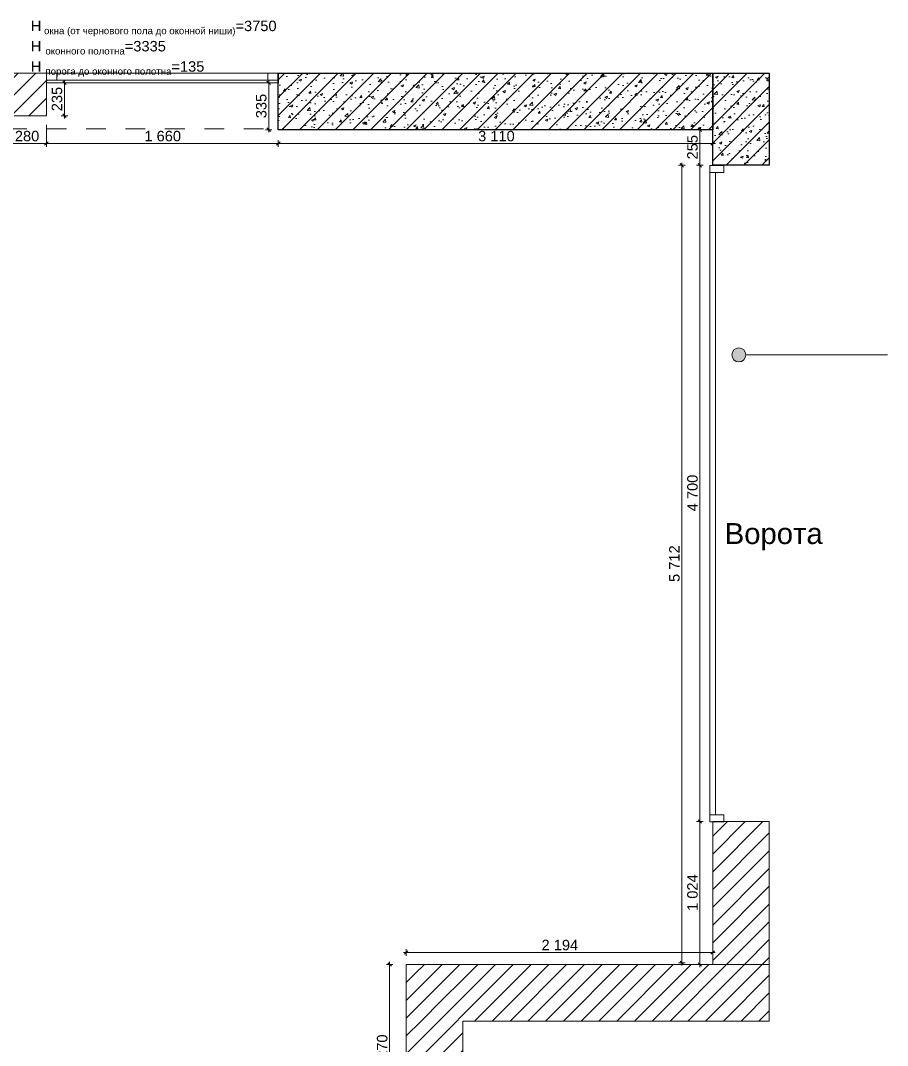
# Model space of a CAD drawing. Header units: millimetres. Extents: x 2336463 to 2579121, y 595385 to 778077.
# Drawn here: x 2455591 to 2461797, y 753324 to 760665 of the extents above; entities that cross this region are included whole.
import ezdxf

# ---------------------------------------------------------------- set-up
doc = ezdxf.new("R2010")
doc.units = ezdxf.units.MM
doc.header["$MEASUREMENT"] = 0
doc.linetypes.add('Штриховая', pattern=[282.222223, 141.111112, -141.111112])
for name, color, linetype in [('+обмер', 7, 'Continuous'), ('+развертка', 7, 'Continuous'), ('сит план', 7, 'Continuous')]:
    doc.layers.add(name, color=color, linetype=linetype)
doc.layers.add('+обмер_Ном._пера__242', color=7, linetype='Continuous', lineweight=13, true_color=0x1b55b5)
doc.layers.add('сит план_Ном._пера__87', color=7, linetype='Continuous', lineweight=20, true_color=0x6a6a6a)
for name, color, linetype, lineweight in [('+развертка_Ном._пера__1', 7, 'Continuous', 13), ('Двери ARCHICAD_Ном._пера__1', 7, 'Continuous', 13), ('Окна ARCHICAD_Ном._пера__1', 7, 'Continuous', 13), ('сит план_Ном._пера__1', 7, 'Continuous', 13), ('сит план_Ном._пера__21', 7, 'Continuous', 30)]:
    doc.layers.add(name, color=color, linetype=linetype, lineweight=lineweight)
doc.styles.add('СГЕНЕРИР_СТИЛЬ_1', font='arial.ttf')
doc.dimstyles.new('СГЕНЕРИР_СТИЛЬ__1', dxfattribs={"dimtxt": 75, "dimasz": 23.75, "dimexe": 0.18, "dimexo": 300, "dimgap": 0, "dimtad": 1, "dimtih": 1, "dimtoh": 1, "dimdec": 0, "dimzin": 0, "dimdsep": 46, "dimtxsty": 'СГЕНЕРИР_СТИЛЬ_1', "dimblk": 'ARROWHEAD_6', "dimblk1": 'ARROWHEAD_6', "dimblk2": 'ARROWHEAD_6', "dimcen": 0.09, "dimclrd": 256, "dimclre": 256, "dimclrt": 256, "dimazin": 0, "dimtfac": 1, "dimtdec": 4, "dimtmove": 0, "dimatfit": 3, "dimfxl": 0, "dimtolj": 1, "dimtzin": 0, "dimarcsym": 0})
doc.dimstyles.new('СГЕНЕРИР_СТИЛЬ__2', dxfattribs={"dimtxt": 75, "dimasz": 23.75, "dimexe": 0.18, "dimexo": 300, "dimgap": 0, "dimtad": 1, "dimdec": 0, "dimzin": 0, "dimdsep": 46, "dimtxsty": 'СГЕНЕРИР_СТИЛЬ_1', "dimblk": 'ARROWHEAD_6', "dimblk1": 'ARROWHEAD_6', "dimblk2": 'ARROWHEAD_6', "dimcen": 0.09, "dimclrd": 256, "dimclre": 256, "dimclrt": 256, "dimazin": 0, "dimtfac": 1, "dimtdec": 4, "dimtmove": 0, "dimatfit": 3, "dimfxl": 0, "dimtolj": 1, "dimtzin": 0, "dimarcsym": 0})
pattern_1 = [(45, (2086872.015, 585813.69), (-63.639609, 63.639609), [])]
pattern_2 = [(50, (2086872.01, 585813.69), (-182.18467, 15.939086), [19.05, -209.55]), (355, (2086872.01, 585813.69), (-35.24342, 191.056845), [15.24, -167.640584]), (100.451445, (2086887.2, 585812.36), (146.94125, 175.11775), [16.19001, -178.090245]), (46.1842, (2086872.01, 585864.49), (-271.07904, 42.04233), [28.575, -314.325]), (96.63556, (2086894.6, 585860.98), (237.40413, 247.42612), [24.28502, -267.1356]), (351.18415, (2086872.01, 585864.49), (237.40413, 247.42612), [22.85997, -251.45973]), (21, (2086897.41, 585851.79), (-151.61439, 102.2652), [19.05, -209.55]), (326, (2086897.41, 585851.79), (61.80203, 184.18797), [15.24, -167.64]), (71.451445, (2086910.05, 585843.26), (213.41642, 81.92277), [16.19001, -178.08994]), (37.5, (2086872.015, 585813.686), (3.088603, 84.555039), [0, -165.608, 0, -170.18, 0, -168.275]), (7.5, (2086872.015, 585813.69), (66.819663, 100.180575), [0, -97.028, 0, -161.798, 0, -64.135]), (327.5, (2086815.37, 585813.686), (-135.590595, 5.728744), [0, -63.5, 0, -198.12, 0, -262.89]), (317.5, (2086789.97, 585813.69), (148.12918, 25.42649), [0, -82.55, 0, -131.572, 0, -186.69])]

# ---------------------------------------------------------------- blocks, each defined once
blk = doc.blocks.new('Стена_1', base_point=(2460545.8, 759882.8))
at = {"layer": 'сит план_Ном._пера__87', "linetype": 'Continuous', "lineweight": 20, "true_color": 0x6a6a6a}
h = blk.add_hatch(dxfattribs=at)
h.set_pattern_fill('Блоки_Бетонные_Эффективные', color=251, style=0, pattern_type=2)
h.set_pattern_definition(pattern_1)
h.paths.add_polyline_path([(2460545.8, 760287.8), (2457435.8, 760287.8), (2457435.8, 759882.8), (2460545.8, 759882.8)])
at = {"layer": 'сит план_Ном._пера__1', "color": 7, "linetype": 'Continuous', "lineweight": 13, "flags": 128}
for points in [[(2460545.8, 760287.8), (2457435.8, 760287.8)], [(2457435.8, 760287.8), (2457435.8, 759882.8)], [(2460545.8, 759882.8), (2460545.8, 760287.8)], [(2457435.8, 759882.8), (2460545.8, 759882.8)]]:
    blk.add_lwpolyline(points, dxfattribs=at)
blk = doc.blocks.new('Окно 25')
at = {"layer": 'Окна ARCHICAD_Ном._пера__1', "color": 7, "linetype": 'Continuous', "lineweight": 13}
for p, q in [((-830, 0), (830, 0)), ((-830, 0), (-755, 0)), ((-830, 0), (-830, -50)), ((-830, 0), (-830, -50)), ((-755, 0), (-755, -50)), ((-755, 0), (755, 0)), ((755, -50), (755, 0)), ((755, 0), (830, 0)), ((830, 0), (830, -50)), ((830, 0), (830, -50)), ((-755, -50), (-830, -50)), ((-830, -50), (-830, -70)), ((-830, -70), (830, -70)), ((755, -50), (-755, -50)), ((830, -50), (755, -50)), ((830, -50), (830, -70))]:
    blk.add_line(p, q, dxfattribs=at)
blk = doc.blocks.new('Стена_2', base_point=(2457435.8, 760217.8))
at = {"layer": 'сит план_Ном._пера__87', "linetype": 'Continuous', "lineweight": 20, "true_color": 0x6a6a6a}
h = blk.add_hatch(dxfattribs=at)
h.set_pattern_fill('Блоки_Бетонные_Эффективные', color=251, style=0, pattern_type=2)
h.set_pattern_definition(pattern_1)
h.paths.add_polyline_path([(2455775.8, 760287.8), (2455775.8, 760217.8), (2455776.4, 760217.8), (2455776.4, 760287.8)])
at = {"layer": 'сит план_Ном._пера__1', "color": 7, "linetype": 'Continuous', "lineweight": 13}
for p, q in [((2455776.4, 760287.8), (2455776.4, 760237.8)), ((2457436.4, 760287.8), (2457436.4, 760237.8)), ((2455776.4, 760237.8), (2455776.4, 760217.8)), ((2457436.4, 760237.8), (2457436.4, 760217.8))]:
    blk.add_line(p, q, dxfattribs=at)
at = {"layer": 'сит план_Ном._пера__1', "color": 7, "linetype": 'Continuous', "lineweight": 13, "flags": 128}
for points in [[(2455776.4, 760287.8), (2455775.8, 760287.8)], [(2455775.8, 760287.8), (2455775.8, 760217.8)]]:
    blk.add_lwpolyline(points, dxfattribs=at)
at = {"layer": 'Окна ARCHICAD_Ном._пера__1', "color": 7, "linetype": 'Continuous', "lineweight": 13, "zscale": 1000}
blk.add_blockref('Окно 25', (2456606.4, 760287.8), dxfattribs=at)
blk = doc.blocks.new('Стена_3', base_point=(2455775.8, 759982.8))
at = {"layer": 'сит план_Ном._пера__87', "linetype": 'Continuous', "lineweight": 20, "true_color": 0x6a6a6a}
h = blk.add_hatch(dxfattribs=at)
h.set_pattern_fill('Блоки_Бетонные_Эффективные', color=251, style=0, pattern_type=2)
h.set_pattern_definition(pattern_1)
h.paths.add_polyline_path([(2455775.8, 760287.8), (2455495.8, 760287.8), (2455495.8, 759982.8), (2455775.8, 759982.8)])
at = {"layer": 'сит план_Ном._пера__1', "color": 7, "linetype": 'Continuous', "lineweight": 13, "flags": 128}
for points in [[(2455775.8, 760287.8), (2455495.8, 760287.8)], [(2455495.8, 760287.8), (2455495.8, 759982.8)], [(2455775.8, 759982.8), (2455775.8, 760287.8)], [(2455495.8, 759982.8), (2455775.8, 759982.8)]]:
    blk.add_lwpolyline(points, dxfattribs=at)
blk = doc.blocks.new('Стена_98', base_point=(2458756.8, 752633.9))
at = {"layer": 'сит план_Ном._пера__87', "linetype": 'Continuous', "lineweight": 20, "true_color": 0x6a6a6a}
h = blk.add_hatch(dxfattribs=at)
h.set_pattern_fill('Блоки_Бетонные_Эффективные', color=251, style=0, pattern_type=2)
h.set_pattern_definition(pattern_1)
h.paths.add_polyline_path([(2458351.8, 753903.9), (2458756.8, 753498.9), (2458756.8, 753903.9)])
h = blk.add_hatch(dxfattribs=at)
h.set_pattern_fill('Блоки_Бетонные_Эффективные', color=251, style=0, pattern_type=2)
h.set_pattern_definition(pattern_1)
h.paths.add_polyline_path([(2458351.8, 753498.9), (2458756.8, 753498.9), (2458351.8, 753903.9)])
h = blk.add_hatch(dxfattribs=at)
h.set_pattern_fill('Блоки_Бетонные_Эффективные', color=251, style=0, pattern_type=2)
h.set_pattern_definition(pattern_1)
h.paths.add_polyline_path([(2458351.8, 753498.9), (2458351.8, 752633.9), (2458756.8, 752633.9), (2458756.8, 753498.9)])
at = {"layer": 'сит план_Ном._пера__1', "color": 7, "linetype": 'Continuous', "lineweight": 13, "flags": 128}
for points in [[(2458351.8, 753903.9), (2458756.8, 753903.9)], [(2458351.8, 753903.9), (2458351.8, 752633.9)], [(2458756.8, 752633.9), (2458756.8, 753498.9)], [(2458606.8, 752633.9), (2458351.8, 752633.9)]]:
    blk.add_lwpolyline(points, dxfattribs=at)
blk = doc.blocks.new('Стена_99', base_point=(2458756.8, 753498.9))
at = {"layer": 'сит план_Ном._пера__87', "linetype": 'Continuous', "lineweight": 20, "true_color": 0x6a6a6a}
h = blk.add_hatch(dxfattribs=at)
h.set_pattern_fill('Блоки_Бетонные_Эффективные', color=251, style=0, pattern_type=2)
h.set_pattern_definition(pattern_1)
h.paths.add_polyline_path([(2458756.8, 753498.9), (2460950.8, 753498.9), (2460950.8, 753903.9), (2458756.8, 753903.9)])
at = {"layer": 'сит план_Ном._пера__1', "color": 7, "linetype": 'Continuous', "lineweight": 13, "flags": 128}
for points in [[(2460950.8, 753903.9), (2458756.8, 753903.9)], [(2460950.8, 753498.9), (2460950.8, 753903.9)], [(2458756.8, 753498.9), (2460950.8, 753498.9)]]:
    blk.add_lwpolyline(points, dxfattribs=at)
blk = doc.blocks.new('Стена_100', base_point=(2460950.8, 753903.9))
at = {"layer": 'сит план_Ном._пера__87', "linetype": 'Continuous', "lineweight": 20, "true_color": 0x6a6a6a}
h = blk.add_hatch(dxfattribs=at)
h.set_pattern_fill('Блоки_Бетонные_Эффективные', color=251, style=0, pattern_type=2)
h.set_pattern_definition(pattern_1)
h.paths.add_polyline_path([(2460950.8, 753903.9), (2460950.8, 754927.8), (2460545.8, 754927.8), (2460545.8, 753903.9)])
at = {"layer": 'сит план_Ном._пера__1', "color": 7, "linetype": 'Continuous', "lineweight": 13, "flags": 128}
for points in [[(2460950.8, 754927.8), (2460545.8, 754927.8)], [(2460545.8, 754927.8), (2460545.8, 753903.9)], [(2460950.8, 753903.9), (2460950.8, 754927.8)], [(2460545.8, 753903.9), (2460950.8, 753903.9)]]:
    blk.add_lwpolyline(points, dxfattribs=at)
blk = doc.blocks.new('Ворота Гаражные Раздвижные Вертикальные 25')
at = {"layer": 'Двери ARCHICAD_Ном._пера__1', "color": 7, "linetype": 'Continuous', "lineweight": 13}
for p, q in [((-2300, 0), (-2350, 0)), ((-2350, 0), (-2350, -100)), ((2300, 0), (-2300, 0)), ((-2300, 0), (-2300, -40)), ((-2300, -100), (-2300, 0)), ((2300, -40), (2300, 0)), ((2350, 0), (2300, 0)), ((2300, 0), (2300, -100)), ((2350, -100), (2350, 0)), ((-2350, -100), (-2350, -20)), ((-2350, -100), (-2350, -20)), ((-2300, -40), (2300, -40)), ((2350, -100), (2350, -20)), ((2350, -100), (2350, -20)), ((-2350, -100), (-2300, -100)), ((2300, -100), (2350, -100))]:
    blk.add_line(p, q, dxfattribs=at)
blk = doc.blocks.new('Стена_101', base_point=(2460625.8, 754927.8))
at = {"layer": 'сит план_Ном._пера__87', "linetype": 'Continuous', "lineweight": 20, "true_color": 0x6a6a6a}
h = blk.add_hatch(dxfattribs=at)
h.set_pattern_fill('Блоки_Бетонные_Эффективные', color=251, style=0, pattern_type=2)
h.set_pattern_definition(pattern_1)
h.paths.add_polyline_path([(2460625.8, 759627.8), (2460545.8, 759627.8), (2460545.8, 759626.5), (2460625.8, 759626.5)])
at = {"layer": 'сит план_Ном._пера__1', "color": 7, "linetype": 'Continuous', "lineweight": 13}
for p, q in [((2460625.8, 759626.5), (2460545.8, 759626.5)), ((2460625.8, 754926.5), (2460545.8, 754926.5))]:
    blk.add_line(p, q, dxfattribs=at)
at = {"layer": 'сит план_Ном._пера__1', "color": 7, "linetype": 'Continuous', "lineweight": 13, "flags": 128}
for points in [[(2460625.8, 759627.8), (2460545.8, 759627.8)], [(2460625.8, 759626.5), (2460625.8, 759627.8)]]:
    blk.add_lwpolyline(points, dxfattribs=at)
at = {"layer": 'Двери ARCHICAD_Ном._пера__1', "color": 7, "linetype": 'Continuous', "lineweight": 13, "zscale": 1000, "rotation": 90}
blk.add_blockref('Ворота Гаражные Раздвижные Вертикальные 25', (2460525.8, 757276.5), dxfattribs=at)
blk = doc.blocks.new('Стена_102', base_point=(2460950.8, 759627.8))
at = {"layer": 'сит план_Ном._пера__87', "linetype": 'Continuous', "lineweight": 20, "true_color": 0x6a6a6a}
h = blk.add_hatch(dxfattribs=at)
h.set_pattern_fill('Блоки_Бетонные_Эффективные', color=251, style=0, pattern_type=2)
h.set_pattern_definition(pattern_1)
h.paths.add_polyline_path([(2460950.8, 759627.8), (2460950.8, 760287.8), (2460545.8, 760287.8), (2460545.8, 759627.8)])
at = {"layer": 'сит план_Ном._пера__1', "color": 7, "linetype": 'Continuous', "lineweight": 13, "flags": 128}
for points in [[(2460950.8, 760287.8), (2460545.8, 760287.8)], [(2460545.8, 760287.8), (2460545.8, 759627.8)], [(2460950.8, 759627.8), (2460950.8, 760287.8)], [(2460545.8, 759627.8), (2460950.8, 759627.8)]]:
    blk.add_lwpolyline(points, dxfattribs=at)
blk = doc.blocks.new('Линия_2', base_point=(2460732.9, 758269.6))
at = {"layer": '+развертка', "linetype": 'Continuous', "lineweight": 0, "true_color": 0x000000}
blk.add_hatch(color=18, dxfattribs=at).paths.add_polyline_path([(2460682.9, 758269.6), (2460686.7, 758250.4), (2460697.5, 758234.2), (2460713.7, 758223.4), (2460732.9, 758219.6), (2460752, 758223.4), (2460768.2, 758234.2), (2460779.1, 758250.4), (2460782.9, 758269.6), (2460779.1, 758288.7), (2460768.2, 758304.9), (2460752, 758315.8), (2460732.9, 758319.6), (2460713.7, 758315.8), (2460697.5, 758304.9), (2460686.7, 758288.7)])
at = {"layer": '+развертка_Ном._пера__1', "color": 7, "linetype": 'Continuous', "lineweight": 13}
blk.add_line((2460782.9, 758269.6), (2461796.9, 758269.6), dxfattribs=at)
blk.add_circle((2460732.9, 758269.6), 50, dxfattribs=at)
blk = doc.blocks.new('*D2030', base_point=(2086872, 585813.7))
at = {"layer": '+обмер_Ном._пера__242', "color": 152, "linetype": 'Continuous', "lineweight": 13, "true_color": 0x1b55b5}
for p, q in [((2455775.8, 759760.2), (2455775.8, 759917.8)), ((2455508.3, 759796.1), (2455483.3, 759771.1)), ((2455495.8, 759760.2), (2455495.8, 759807)), ((2455495.8, 759783.6), (2455775.8, 759783.6)), ((2455788.3, 759796.1), (2455763.3, 759771.1))]:
    blk.add_line(p, q, dxfattribs=at)
at = {"layer": '+обмер_Ном._пера__242', "color": 152, "lineweight": 13, "true_color": 0x1b55b5, "insert": (2455550.4, 759798.6), "char_height": 75, "attachment_point": 7, "style": 'СГЕНЕРИР_СТИЛЬ_1'}
blk.add_mtext('\\A1;{\\pql;\\fArial|b0|i0|c204|p38;280}', dxfattribs=at)
blk = doc.blocks.new('ARROWHEAD_6')
at = {"color": 0, "linetype": 'Continuous', "lineweight": 0}
for p, q in [((0, 0), (-1, 0)), ((-0.5, -0.5), (0.5, 0.5))]:
    blk.add_line(p, q, dxfattribs=at)
blk = doc.blocks.new('*D2031', base_point=(2086872, 585813.7))
at = {"layer": '+обмер_Ном._пера__242', "color": 152, "linetype": 'Continuous', "lineweight": 13, "true_color": 0x1b55b5}
for p, q in [((2455775.8, 759760.2), (2455775.8, 759917.8)), ((2455788.3, 759796.1), (2455763.3, 759771.1)), ((2455775.8, 759783.6), (2457435.8, 759783.6)), ((2457448.3, 759796.1), (2457423.3, 759771.1)), ((2457435.8, 759760.2), (2457435.8, 759807))]:
    blk.add_line(p, q, dxfattribs=at)
at = {"layer": '+обмер_Ном._пера__242', "color": 152, "lineweight": 13, "true_color": 0x1b55b5, "insert": (2456477.6, 759798.6), "char_height": 75, "attachment_point": 7, "style": 'СГЕНЕРИР_СТИЛЬ_1'}
blk.add_mtext('\\A1;{\\pql;\\fArial|b0|i0|c204|p38;1\xa0660}', dxfattribs=at)
blk = doc.blocks.new('*D2032', base_point=(2086872, 585813.7))
at = {"layer": '+обмер_Ном._пера__242', "color": 152, "linetype": 'Continuous', "lineweight": 13, "true_color": 0x1b55b5}
for p, q in [((2457448.3, 759796.1), (2457423.3, 759771.1)), ((2457435.8, 759760.2), (2457435.8, 759807)), ((2457435.8, 759783.6), (2460545.8, 759783.6)), ((2460533.3, 759771.1), (2460558.3, 759796.1)), ((2460545.8, 759760.2), (2460545.8, 759807)), ((2460545.8, 759783.6), (2460564.6, 759783.6))]:
    blk.add_line(p, q, dxfattribs=at)
at = {"layer": '+обмер_Ном._пера__242', "color": 152, "lineweight": 13, "true_color": 0x1b55b5, "insert": (2458866.4, 759798.6), "char_height": 75, "attachment_point": 7, "style": 'СГЕНЕРИР_СТИЛЬ_1'}
blk.add_mtext('\\A1;{\\pql;\\fArial|b0|i0|c204|p38;3\xa0110}', dxfattribs=at)
blk = doc.blocks.new('*D2033', base_point=(2086872, 585813.7))
at = {"layer": '+обмер_Ном._пера__242', "color": 152, "linetype": 'Continuous', "lineweight": 13, "true_color": 0x1b55b5}
for p, q in [((2457390.8, 760217.8), (2457343.9, 760217.8)), ((2457379.9, 760205.3), (2457354.9, 760230.3)), ((2457367.4, 760217.8), (2457367.4, 760236.6)), ((2457367.4, 759882.8), (2457367.4, 760217.8)), ((2457390.8, 759882.8), (2457343.9, 759882.8)), ((2457354.9, 759895.3), (2457379.9, 759870.3)), ((2457367.4, 759864.1), (2457367.4, 759882.8))]:
    blk.add_line(p, q, dxfattribs=at)
at = {"layer": '+обмер_Ном._пера__242', "color": 152, "lineweight": 13, "true_color": 0x1b55b5, "insert": (2457352.4, 759964.9), "char_height": 75, "attachment_point": 7, "rotation": 90, "style": 'СГЕНЕРИР_СТИЛЬ_1'}
blk.add_mtext('\\A1;{\\pql;\\fArial|b0|i0|c204|p38;335}', dxfattribs=at)
blk = doc.blocks.new('*D2034', base_point=(2086872, 585813.7))
at = {"layer": '+обмер_Ном._пера__242', "color": 152, "linetype": 'Continuous', "lineweight": 13, "true_color": 0x1b55b5}
for p, q in [((2455928.4, 760217.8), (2455881.5, 760217.8)), ((2455917.5, 760205.3), (2455892.5, 760230.3)), ((2455905, 760217.8), (2455905, 760236.6)), ((2455905, 759982.8), (2455905, 760217.8)), ((2455928.4, 759982.8), (2455881.5, 759982.8)), ((2455892.5, 759995.3), (2455917.5, 759970.3)), ((2455905, 759964.1), (2455905, 759982.8))]:
    blk.add_line(p, q, dxfattribs=at)
at = {"layer": '+обмер_Ном._пера__242', "color": 152, "lineweight": 13, "true_color": 0x1b55b5, "insert": (2455890, 760014.9), "char_height": 75, "attachment_point": 7, "rotation": 90, "style": 'СГЕНЕРИР_СТИЛЬ_1'}
blk.add_mtext('\\A1;{\\pql;\\fArial|b0|i0|c204|p38;235}', dxfattribs=at)
blk = doc.blocks.new('*D2168', base_point=(2086872, 585813.7))
at = {"layer": '+обмер_Ном._пера__242', "color": 152, "linetype": 'Continuous', "lineweight": 13, "true_color": 0x1b55b5}
for p, q in [((2458256.4, 753903.9), (2458209.5, 753903.9)), ((2458245.5, 753891.4), (2458220.5, 753916.4)), ((2458233, 753903.9), (2458233, 753922.6)), ((2458233, 752633.9), (2458233, 753903.9)), ((2458306.8, 752633.9), (2458209.5, 752633.9)), ((2458220.5, 752646.4), (2458245.5, 752621.4))]:
    blk.add_line(p, q, dxfattribs=at)
at = {"layer": '+обмер_Ном._пера__242', "color": 152, "lineweight": 13, "true_color": 0x1b55b5, "insert": (2458218, 753140.6), "char_height": 75, "attachment_point": 7, "rotation": 90, "style": 'СГЕНЕРИР_СТИЛЬ_1'}
blk.add_mtext('\\A1;{\\pql;\\fArial|b0|i0|c204|p38;1\xa0270}', dxfattribs=at)
blk = doc.blocks.new('*D2169', base_point=(2086872, 585813.7))
at = {"layer": '+обмер_Ном._пера__242', "color": 152, "linetype": 'Continuous', "lineweight": 13, "true_color": 0x1b55b5}
for p, q in [((2458351.8, 753966.2), (2458351.8, 754013)), ((2460545.8, 753966.2), (2460545.8, 754013)), ((2458333, 753989.6), (2458351.8, 753989.6)), ((2458364.3, 754002.1), (2458339.3, 753977.1)), ((2458351.8, 753989.6), (2460545.8, 753989.6)), ((2460533.3, 753977.1), (2460558.3, 754002.1)), ((2460545.8, 753989.6), (2460564.5, 753989.6))]:
    blk.add_line(p, q, dxfattribs=at)
at = {"layer": '+обмер_Ном._пера__242', "color": 152, "lineweight": 13, "true_color": 0x1b55b5, "insert": (2459320.6, 754004.6), "char_height": 75, "attachment_point": 7, "style": 'СГЕНЕРИР_СТИЛЬ_1'}
blk.add_mtext('\\A1;{\\pql;\\fArial|b0|i0|c204|p38;2\xa0194}', dxfattribs=at)
blk = doc.blocks.new('*D2170', base_point=(2086872, 585813.7))
at = {"layer": '+обмер_Ном._пера__242', "color": 152, "linetype": 'Continuous', "lineweight": 13, "true_color": 0x1b55b5}
for p, q in [((2460477.5, 754927.8), (2460430.6, 754927.8)), ((2460441.6, 754940.3), (2460466.6, 754915.3)), ((2460454.1, 753903.9), (2460454.1, 754927.8)), ((2460477.5, 753903.9), (2460430.6, 753903.9)), ((2460441.6, 753916.4), (2460466.6, 753891.4)), ((2460454.1, 753885.1), (2460454.1, 753903.9))]:
    blk.add_line(p, q, dxfattribs=at)
at = {"layer": '+обмер_Ном._пера__242', "color": 152, "lineweight": 13, "true_color": 0x1b55b5, "insert": (2460439.1, 754287.6), "char_height": 75, "attachment_point": 7, "rotation": 90, "style": 'СГЕНЕРИР_СТИЛЬ_1'}
blk.add_mtext('\\A1;{\\pql;\\fArial|b0|i0|c204|p38;1\xa0024}', dxfattribs=at)
blk = doc.blocks.new('*D2171', base_point=(2086872, 585813.7))
at = {"layer": '+обмер_Ном._пера__242', "color": 152, "linetype": 'Continuous', "lineweight": 13, "true_color": 0x1b55b5}
for p, q in [((2460477.5, 759627.8), (2460430.6, 759627.8)), ((2460441.6, 759640.3), (2460466.6, 759615.3)), ((2460454.1, 754927.8), (2460454.1, 759627.8)), ((2460477.5, 754927.8), (2460430.6, 754927.8)), ((2460441.6, 754940.3), (2460466.6, 754915.3))]:
    blk.add_line(p, q, dxfattribs=at)
at = {"layer": '+обмер_Ном._пера__242', "color": 152, "lineweight": 13, "true_color": 0x1b55b5, "insert": (2460439.1, 757149.6), "char_height": 75, "attachment_point": 7, "rotation": 90, "style": 'СГЕНЕРИР_СТИЛЬ_1'}
blk.add_mtext('\\A1;{\\pql;\\fArial|b0|i0|c204|p38;4\xa0700}', dxfattribs=at)
blk = doc.blocks.new('*D2172', base_point=(2086872, 585813.7))
at = {"layer": '+обмер_Ном._пера__242', "color": 152, "linetype": 'Continuous', "lineweight": 13, "true_color": 0x1b55b5}
for p, q in [((2460477.5, 759882.8), (2460430.6, 759882.8)), ((2460466.6, 759870.3), (2460441.6, 759895.3)), ((2460454.1, 759882.8), (2460454.1, 759901.6)), ((2460454.1, 759627.8), (2460454.1, 759882.8)), ((2460477.5, 759627.8), (2460430.6, 759627.8)), ((2460441.6, 759640.3), (2460466.6, 759615.3))]:
    blk.add_line(p, q, dxfattribs=at)
at = {"layer": '+обмер_Ном._пера__242', "color": 152, "lineweight": 13, "true_color": 0x1b55b5, "insert": (2460439.1, 759669.9), "char_height": 75, "attachment_point": 7, "rotation": 90, "style": 'СГЕНЕРИР_СТИЛЬ_1'}
blk.add_mtext('\\A1;{\\pql;\\fArial|b0|i0|c204|p38;255}', dxfattribs=at)
blk = doc.blocks.new('*D2173', base_point=(2086872, 585813.7))
at = {"layer": '+обмер_Ном._пера__242', "color": 152, "linetype": 'Continuous', "lineweight": 13, "true_color": 0x1b55b5}
for p, q in [((2460348.4, 759627.8), (2460301.5, 759627.8)), ((2460337.5, 759615.3), (2460312.5, 759640.3)), ((2460325, 759627.8), (2460325, 759646.6)), ((2460325, 753915.8), (2460325, 759627.8)), ((2460348.4, 753915.8), (2460301.5, 753915.8)), ((2460312.5, 753928.3), (2460337.5, 753903.3)), ((2460325, 753897.1), (2460325, 753915.8))]:
    blk.add_line(p, q, dxfattribs=at)
at = {"layer": '+обмер_Ном._пера__242', "color": 152, "lineweight": 13, "true_color": 0x1b55b5, "insert": (2460310, 756643.6), "char_height": 75, "attachment_point": 7, "rotation": 90, "style": 'СГЕНЕРИР_СТИЛЬ_1'}
blk.add_mtext('\\A1;{\\pql;\\fArial|b0|i0|c204|p38;5\xa0712}', dxfattribs=at)

msp = doc.modelspace()

# ---------------------------------------------------------------- hatches: boundary and pattern name
at = {"layer": 'сит план_Ном._пера__1', "linetype": 'Continuous', "lineweight": 13}
h = msp.add_hatch(dxfattribs=at)
h.set_pattern_fill('AR_CONC', style=0, pattern_type=2)
h.set_pattern_definition(pattern_2)
h.paths.add_polyline_path([(2460545.8, 759882.8), (2457435.8, 759882.8), (2457435.8, 760287.8), (2460545.8, 760287.8)])
h = msp.add_hatch(dxfattribs=at)
h.set_pattern_fill('AR_CONC', style=0, pattern_type=2)
h.set_pattern_definition(pattern_2)
h.paths.add_polyline_path([(2460950.8, 759627.8), (2460545.8, 759627.8), (2460545.8, 760287.8), (2460950.8, 760287.8)])

# ---------------------------------------------------------------- linework, layer by layer
at = {"layer": '+развертка_Ном._пера__1', "color": 7, "linetype": 'Штриховая', "lineweight": 13}
msp.add_line((2455495.8, 759887.8), (2457435.8, 759887.8), dxfattribs=at)
at = {"layer": 'сит план_Ном._пера__21', "color": 7, "linetype": 'Continuous', "lineweight": 30, "flags": 128}
for points in [[(2460545.8, 759882.8), (2457435.8, 759882.8), (2457435.8, 760287.8), (2460545.8, 760287.8)], [(2460950.8, 759627.8), (2460545.8, 759627.8), (2460545.8, 760287.8), (2460950.8, 760287.8)]]:
    msp.add_lwpolyline(points, close=True, dxfattribs=at)

# ---------------------------------------------------------------- block references
at = {"layer": '+развертка', "color": 7, "linetype": 'Continuous', "lineweight": 13}
msp.add_blockref('Линия_2', (2460732.9, 758269.6), dxfattribs=at)
at = {"layer": 'сит план', "color": 7, "lineweight": 13}
for name, p in [('Стена_3', (2455775.8, 759982.8)), ('Стена_2', (2457435.8, 760217.8)), ('Стена_1', (2460545.8, 759882.8)), ('Стена_102', (2460950.8, 759627.8)), ('Стена_101', (2460625.8, 754927.8)), ('Стена_100', (2460950.8, 753903.9)), ('Стена_98', (2458756.8, 752633.9)), ('Стена_99', (2458756.8, 753498.9))]:
    msp.add_blockref(name, p, dxfattribs=at)

# ---------------------------------------------------------------- texts
at = {"layer": 'сит план_Ном._пера__1', "color": 7, "linetype": 'Continuous', "lineweight": 13, "insert": (2455664.4, 760685.6), "char_height": 75, "attachment_point": 1, "line_spacing_factor": 0.987493, "style": 'СГЕНЕРИР_СТИЛЬ_1'}
msp.add_mtext('\\A1;{\\pql;\\fArial|b0|i0|c204|p38;H\\fArial|b0|i0|c204|p38;\\A1{\\H.66x;\\S ^  окна (от чернового пола до оконной ниши);}\\fArial|b0|i0|c204|p38;=3750\\P\\pql;\\fArial|b0|i0|c204|p38;Н \\fArial|b0|i0|c204|p38;\\A1{\\H.66x;\\S ^ оконного полотна;}\\fArial|b0|i0|c204|p38;=3335\\P\\pql;\\fArial|b0|i0|c204|p38;Н \\fArial|b0|i0|c204|p38;\\A1{\\H.66x;\\S ^ порога до оконного полотна;}\\fArial|b0|i0|c204|p38;=135}', dxfattribs=at)
at = {"layer": 'сит план_Ном._пера__1', "color": 7, "linetype": 'Continuous', "lineweight": 13, "insert": (2460631.5, 757065.4), "char_height": 150, "attachment_point": 1, "style": 'СГЕНЕРИР_СТИЛЬ_1'}
msp.add_mtext('\\A1;{\\pql;\\fArial|b0|i0|c204|p38;Ворота}', dxfattribs=at)

# ---------------------------------------------------------------- dimensions: what is measured, and where the dimension line sits
at = {"layer": '+обмер', "color": 152, "linetype": 'Continuous', "lineweight": 13, "true_color": 0x1b55b5}
for base, p1, p2, picture, middle in [((2455775.8, 759783.6), (2455495.8, 759982.8), (2455775.8, 760217.8), '*D2030', (2455636.2, 759836.1)), ((2457435.8, 759783.6), (2455775.8, 760217.8), (2457435.8, 759882.8), '*D2031', (2456606.4, 759836.1)), ((2460545.8, 759783.6), (2457435.8, 759882.8), (2460545.8, 759882.8), '*D2032', (2458995.2, 759836.1)), ((2460545.8, 753989.6), (2458351.8, 753903.9), (2460545.8, 753903.9), '*D2169', (2459449.4, 754042.1))]:
    dim = msp.add_linear_dim(base=base, p1=p1, p2=p2, dimstyle='СГЕНЕРИР_СТИЛЬ__1', dxfattribs=at)
    dim.commit()
    dim.dimension.update_dxf_attribs({"geometry": picture, "text_midpoint": middle, "dimtype": 160})
for base, p1, p2, picture, middle in [((2455905, 760217.8), (2455775.8, 759982.8), (2455775.8, 760217.8), '*D2034', (2455852.5, 760100.7)), ((2457367.4, 760217.8), (2457435.8, 759882.8), (2457435.8, 760217.8), '*D2033', (2457314.9, 760050.7)), ((2460454.1, 759882.8), (2460545.8, 759627.8), (2460545.8, 759882.8), '*D2172', (2460401.6, 759755.7)), ((2460325, 759627.8), (2460545.8, 753915.8), (2460545.8, 759627.8), '*D2173', (2460272.5, 756772.4)), ((2460454.1, 759627.8), (2460545.8, 754927.8), (2460545.8, 759627.8), '*D2171', (2460401.6, 757278.4)), ((2460454.1, 754927.8), (2460545.8, 753903.9), (2460545.8, 754927.8), '*D2170', (2460401.6, 754416.4)), ((2458233, 753903.9), (2458606.8, 752633.9), (2458351.8, 753903.9), '*D2168', (2458180.5, 753269.5))]:
    dim = msp.add_linear_dim(base=base, p1=p1, p2=p2, angle=90, dimstyle='СГЕНЕРИР_СТИЛЬ__2', dxfattribs=at)
    dim.commit()
    dim.dimension.update_dxf_attribs({"geometry": picture, "text_midpoint": middle, "dimtype": 160, "text_rotation": 90})

doc.saveas('drawing.dxf')
